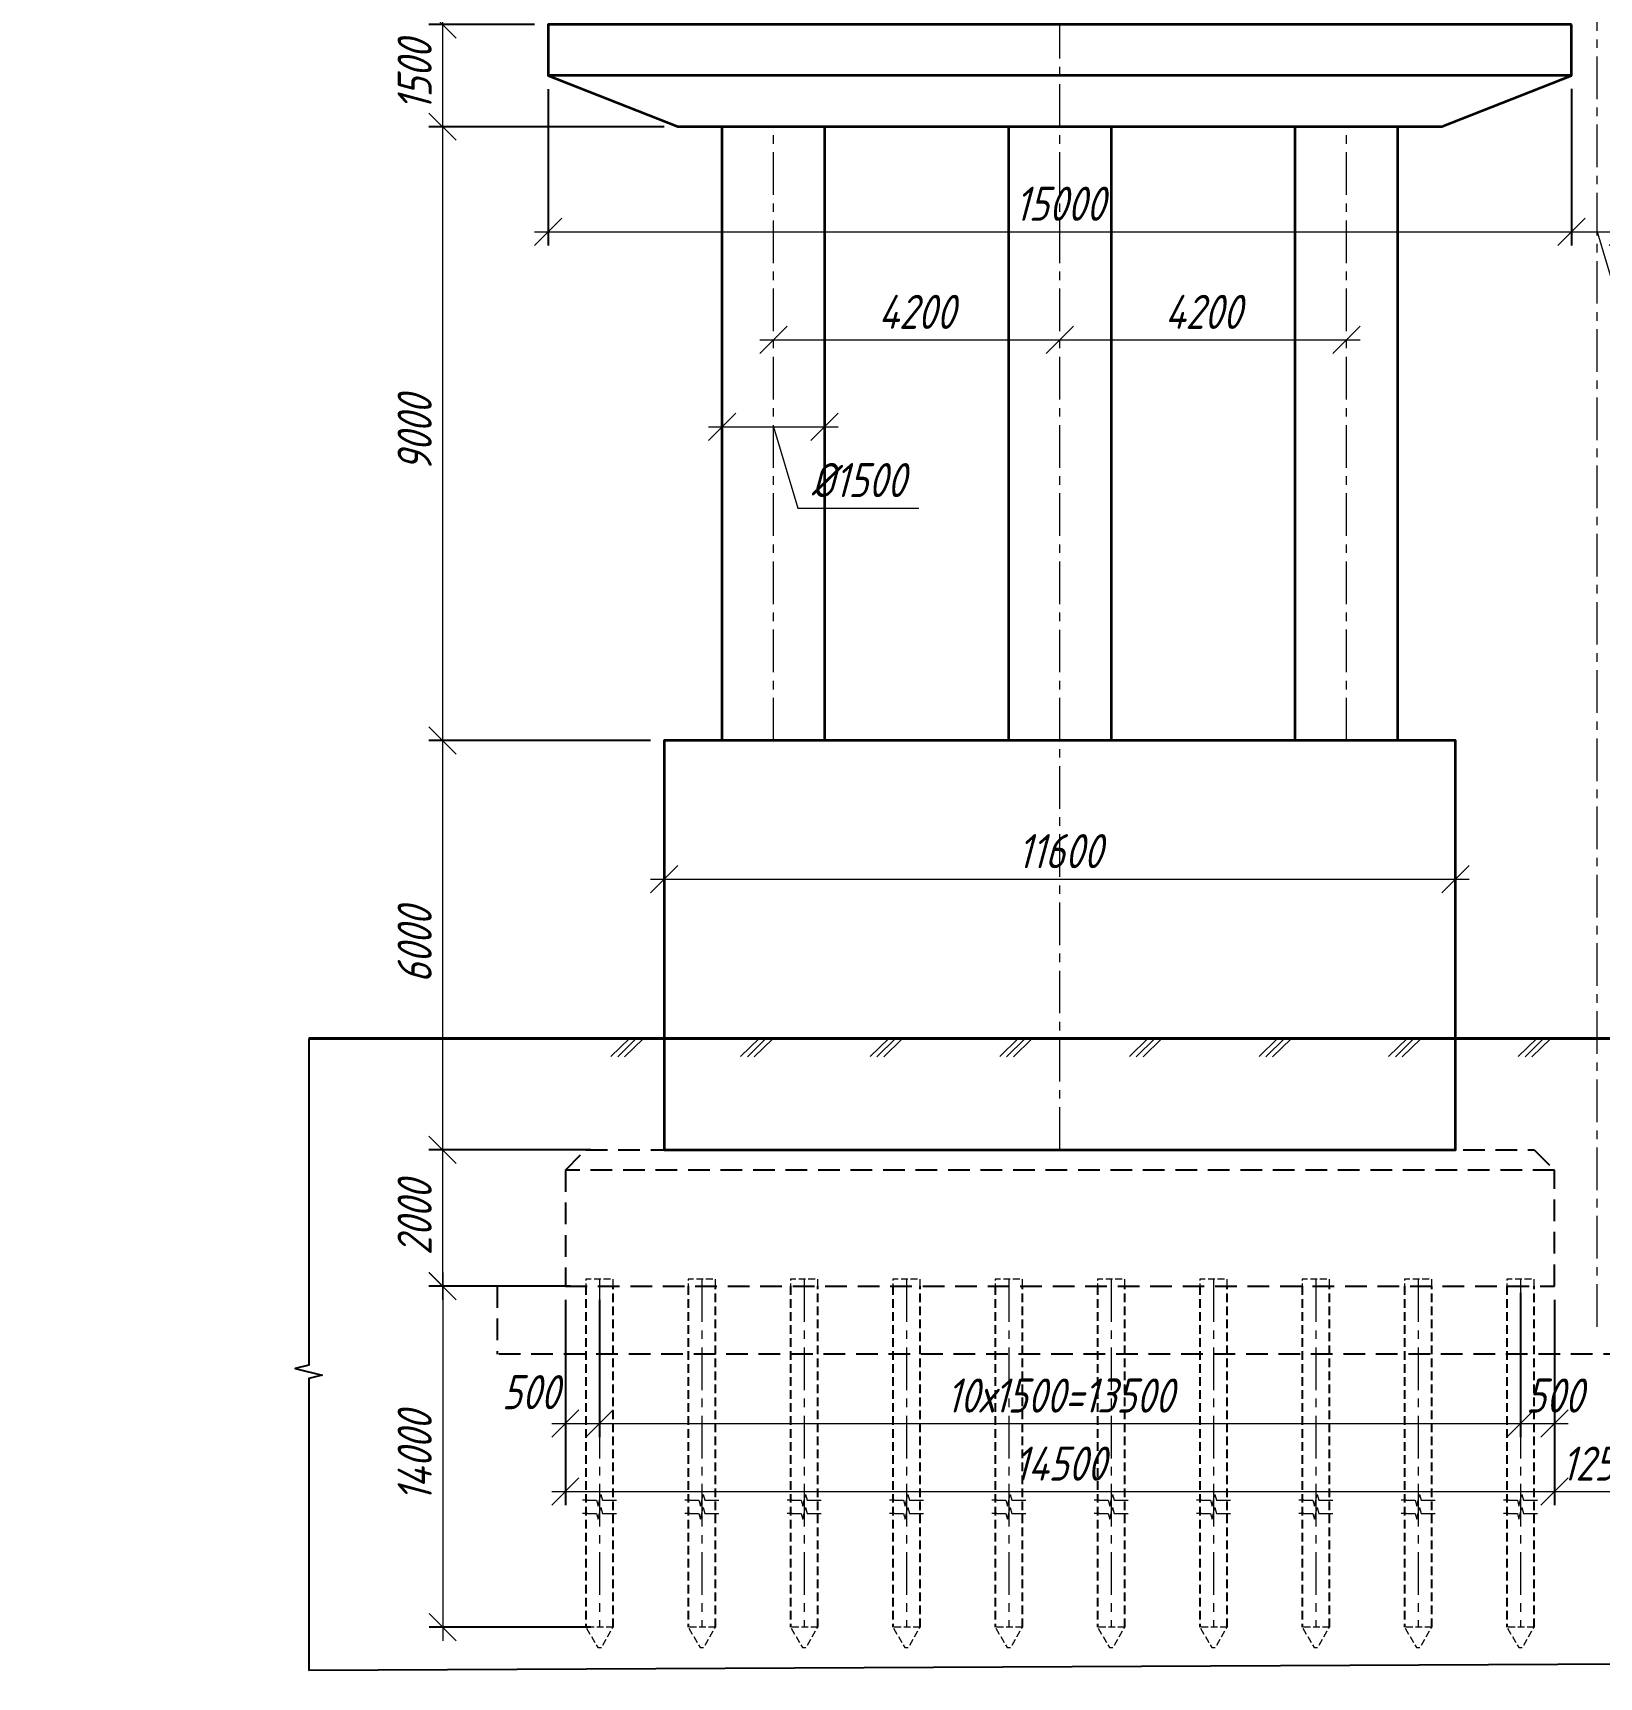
# Model space of a CAD drawing. Header units: millimetres. Extents: x 263685 to 14136308, y -2404013 to 2433772.
# Drawn here: x 7288493 to 7311451, y 14240 to 38347 of the extents above; entities that cross this region are included whole.
import ezdxf
from ezdxf import colors
from ezdxf.entities.mleader import LeaderData, LeaderLine
from ezdxf.math import Vec2, Vec3

# ---------------------------------------------------------------- set-up
doc = ezdxf.new("R2010")
doc.units = ezdxf.units.MM
for name, pattern in [('DASHED', [7, 5, -2, 0]), ('невидимая', [9.525, 6.35, -3.175]), ('осевая', [2, 1.25, -0.25, 0.25, -0.25])]:
    doc.linetypes.add(name, pattern=pattern)
for name, color, linetype, lineweight in [('01_Основные', 7, 'Continuous', 40), ('04_Невидимые', 3, 'Continuous', 13), ('1-Бетон', 106, 'Continuous', 35), ('ИС_Выноска', 3, 'Continuous', 18), ('ИС_Ось', 3, 'осевая', 18), ('ИС_Размер', 3, 'Continuous', 18), ('ИС_Тонкая', 3, 'Continuous', 18)]:
    doc.layers.add(name, color=color, linetype=linetype, lineweight=lineweight)
doc.layers.add('ИС_Невидимая', color=4, linetype='невидимая')
doc.styles.add('0', font='isocpeur.ttf', dxfattribs={"width": 0.8, "oblique": 15})
doc.dimstyles.new('М200', dxfattribs={"dimscale": 200, "dimtxt": 2.5, "dimasz": 2, "dimexe": 1, "dimexo": 1, "dimgap": 0.8, "dimtad": 1, "dimdec": 0, "dimzin": 0, "dimdsep": 46, "dimtxsty": '0', "dimblk": 'OBLIQUE', "dimcen": 0.09, "dimdle": 1, "dimclrd": 256, "dimclre": 256, "dimclrt": 256, "dimadec": 4, "dimazin": 0, "dimtfac": 1, "dimtdec": 0, "dimtmove": 1, "dimatfit": 2, "dimfxl": 1, "dimtolj": 1, "dimtzin": 0, "dimlwd": -1, "dimarcsym": 0})

# ---------------------------------------------------------------- blocks, each defined once
blk = doc.blocks.new('_OBLIQUE')
at = {"color": 0, "linetype": 'ByBlock', "lineweight": -2}
blk.add_line((0.5, 0.5), (-0.5, -0.5), dxfattribs=at)
blk = doc.blocks.new('*D1026')
at = {"layer": 'Defpoints', "color": 0, "linetype": 'Continuous', "transparency": 16777216}
for p in [(7299348, 33847), (7303547, 33847), (7303547, 33847)]:
    blk.add_point(p, dxfattribs=at)
at = {"layer": 'ИС_Размер', "transparency": 16777216}
blk.add_line((7299148, 33847), (7303747, 33847), dxfattribs=at)
at = {"layer": 'ИС_Размер', "linetype": 'Continuous', "transparency": 16777216, "xscale": 400, "yscale": 400, "zscale": 400, "rotation": 180}
blk.add_blockref('_OBLIQUE', (7299348, 33847), dxfattribs=at)
at = {"layer": 'ИС_Размер', "linetype": 'Continuous', "transparency": 16777216, "xscale": 400, "yscale": 400, "zscale": 400}
blk.add_blockref('_OBLIQUE', (7303547, 33847), dxfattribs=at)
at = {"layer": 'ИС_Размер', "linetype": 'Continuous', "transparency": 16777216, "insert": (7301447, 34257), "char_height": 500, "attachment_point": 5, "style": '0'}
blk.add_mtext('\\A1;4200', dxfattribs=at)
blk = doc.blocks.new('*D1027')
at = {"layer": 'Defpoints', "color": 0, "linetype": 'Continuous', "transparency": 16777216}
for p in [(7303547, 33847), (7307748, 33847), (7307748, 33847)]:
    blk.add_point(p, dxfattribs=at)
at = {"layer": 'ИС_Размер', "transparency": 16777216}
blk.add_line((7303347, 33847), (7307948, 33847), dxfattribs=at)
at = {"layer": 'ИС_Размер', "linetype": 'Continuous', "transparency": 16777216, "xscale": 400, "yscale": 400, "zscale": 400, "rotation": 180}
blk.add_blockref('_OBLIQUE', (7303547, 33847), dxfattribs=at)
at = {"layer": 'ИС_Размер', "linetype": 'Continuous', "transparency": 16777216, "xscale": 400, "yscale": 400, "zscale": 400}
blk.add_blockref('_OBLIQUE', (7307748, 33847), dxfattribs=at)
at = {"layer": 'ИС_Размер', "linetype": 'Continuous', "transparency": 16777216, "insert": (7305647, 34257), "char_height": 500, "attachment_point": 5, "style": '0'}
blk.add_mtext('\\A1;4200', dxfattribs=at)
blk = doc.blocks.new('*D1028')
at = {"layer": 'Defpoints', "color": 0, "linetype": 'Continuous', "transparency": 16777216}
for p in [(7297747, 25940), (7309347, 25940), (7309347, 25940)]:
    blk.add_point(p, dxfattribs=at)
at = {"layer": 'ИС_Размер', "transparency": 16777216}
blk.add_line((7297547, 25940), (7309547, 25940), dxfattribs=at)
at = {"layer": 'ИС_Размер', "linetype": 'Continuous', "transparency": 16777216, "xscale": 400, "yscale": 400, "zscale": 400, "rotation": 180}
blk.add_blockref('_OBLIQUE', (7297747, 25940), dxfattribs=at)
at = {"layer": 'ИС_Размер', "linetype": 'Continuous', "transparency": 16777216, "xscale": 400, "yscale": 400, "zscale": 400}
blk.add_blockref('_OBLIQUE', (7309347, 25940), dxfattribs=at)
at = {"layer": 'ИС_Размер', "linetype": 'Continuous', "transparency": 16777216, "insert": (7303547, 26350), "char_height": 500, "attachment_point": 5, "style": '0'}
blk.add_mtext('\\A1;11600', dxfattribs=at)
blk = doc.blocks.new('*D1140')
at = {"layer": 'Defpoints', "color": 0, "linetype": 'Continuous', "transparency": 16777216}
for p in [(7296047, 37722, 5778), (7311047, 37726, 5778), (7311047, 35432)]:
    blk.add_point(p, dxfattribs=at)
at = {"layer": 'ИС_Размер', "lineweight": -2, "transparency": 16777216}
for p, q in [((7296047, 37522), (7296047, 35232)), ((7311047, 37526), (7311047, 35232))]:
    blk.add_line(p, q, dxfattribs=at)
at = {"layer": 'ИС_Размер', "transparency": 16777216}
blk.add_line((7295847, 35432), (7311247, 35432), dxfattribs=at)
at = {"layer": 'ИС_Размер', "linetype": 'Continuous', "transparency": 16777216, "xscale": 400, "yscale": 400, "zscale": 400, "rotation": 180}
blk.add_blockref('_OBLIQUE', (7296047, 35432), dxfattribs=at)
at = {"layer": 'ИС_Размер', "linetype": 'Continuous', "transparency": 16777216, "xscale": 400, "yscale": 400, "zscale": 400}
blk.add_blockref('_OBLIQUE', (7311047, 35432), dxfattribs=at)
at = {"layer": 'ИС_Размер', "linetype": 'Continuous', "transparency": 16777216, "insert": (7303547, 35842), "char_height": 500, "attachment_point": 5, "style": '0'}
blk.add_mtext('\\A1;15000', dxfattribs=at)
blk = doc.blocks.new('*D1079')
at = {"layer": 'Defpoints', "color": 0, "linetype": 'Continuous', "transparency": 16777216}
for p in [(7298598, 32761, 5778), (7300098, 32761, 5778), (7300098, 32570)]:
    blk.add_point(p, dxfattribs=at)
at = {"layer": 'ИС_Размер', "transparency": 16777216}
for p, q in [((7298398, 32570), (7300298, 32570)), ((7299348, 32570), (7299705, 31380)), ((7299705, 31380), (7301479, 31380))]:
    blk.add_line(p, q, dxfattribs=at)
at = {"layer": 'ИС_Размер', "lineweight": -2, "transparency": 16777216}
for p, q in [((7298598, 32561), (7298598, 32370)), ((7300098, 32561), (7300098, 32370))]:
    blk.add_line(p, q, dxfattribs=at)
at = {"layer": 'ИС_Размер', "linetype": 'Continuous', "transparency": 16777216, "xscale": 400, "yscale": 400, "zscale": 400, "rotation": 180}
blk.add_blockref('_OBLIQUE', (7298598, 32570), dxfattribs=at)
at = {"layer": 'ИС_Размер', "linetype": 'Continuous', "transparency": 16777216, "xscale": 400, "yscale": 400, "zscale": 400}
blk.add_blockref('_OBLIQUE', (7300098, 32570), dxfattribs=at)
at = {"layer": 'ИС_Размер', "linetype": 'Continuous', "transparency": 16777216, "insert": (7300592, 31790), "char_height": 500, "attachment_point": 5, "style": '0'}
blk.add_mtext('\\A1;%%C1500', dxfattribs=at)
blk = doc.blocks.new('*D1143')
at = {"layer": 'Defpoints', "color": 0, "linetype": 'Continuous', "transparency": 16777216}
for p in [(7296873, 21972, 5778), (7294499, 19972), (7296573, 19972, 5778)]:
    blk.add_point(p, dxfattribs=at)
at = {"layer": 'ИС_Размер', "lineweight": -2, "transparency": 16777216}
for p, q in [((7296673, 21972), (7294299, 21972)), ((7296373, 19972), (7294299, 19972))]:
    blk.add_line(p, q, dxfattribs=at)
at = {"layer": 'ИС_Размер', "transparency": 16777216}
blk.add_line((7294499, 22172), (7294499, 19772), dxfattribs=at)
at = {"layer": 'ИС_Размер', "linetype": 'Continuous', "transparency": 16777216, "xscale": 400, "yscale": 400, "zscale": 400}
for p, rotation in [((7294499, 21972), 90), ((7294499, 19972), 270)]:
    blk.add_blockref('_OBLIQUE', p, dxfattribs=dict(at, rotation=rotation))
at = {"layer": 'ИС_Размер', "linetype": 'Continuous', "transparency": 16777216, "insert": (7294089, 20972), "char_height": 500, "attachment_point": 5, "rotation": 90, "style": '0'}
blk.add_mtext('\\A1;2000', dxfattribs=at)
blk = doc.blocks.new('*D1144')
at = {"layer": 'Defpoints', "color": 0, "linetype": 'Continuous', "transparency": 16777216}
for p in [(7311797, 38222, 5778), (7311047, 37722, 5778), (7311797, 35432)]:
    blk.add_point(p, dxfattribs=at)
at = {"layer": 'ИС_Размер', "lineweight": -2, "transparency": 16777216}
for p, q in [((7311797, 38022), (7311797, 35232)), ((7311047, 37522), (7311047, 35232))]:
    blk.add_line(p, q, dxfattribs=at)
at = {"layer": 'ИС_Размер', "transparency": 16777216}
for p, q in [((7310847, 35432), (7311997, 35432)), ((7311422, 35432), (7311779, 34242)), ((7311779, 34242), (7312993, 34242))]:
    blk.add_line(p, q, dxfattribs=at)
at = {"layer": 'ИС_Размер', "linetype": 'Continuous', "transparency": 16777216, "xscale": 400, "yscale": 400, "zscale": 400, "rotation": 180}
blk.add_blockref('_OBLIQUE', (7311047, 35432), dxfattribs=at)
at = {"layer": 'ИС_Размер', "linetype": 'Continuous', "transparency": 16777216, "xscale": 400, "yscale": 400, "zscale": 400}
blk.add_blockref('_OBLIQUE', (7311797, 35432), dxfattribs=at)
at = {"layer": 'ИС_Размер', "linetype": 'Continuous', "transparency": 16777216, "insert": (7312386, 34652), "char_height": 500, "attachment_point": 5, "style": '0'}
blk.add_mtext('\\A1;750', dxfattribs=at)
blk = doc.blocks.new('*D1145')
at = {"layer": 'Defpoints', "color": 0, "linetype": 'Continuous', "transparency": 16777216}
for p in [(7296047, 38472, 5778), (7294499, 36972), (7297948, 36972, 5778)]:
    blk.add_point(p, dxfattribs=at)
at = {"layer": 'ИС_Размер', "transparency": 16777216}
blk.add_line((7294499, 38672), (7294499, 36772), dxfattribs=at)
at = {"layer": 'ИС_Размер', "lineweight": -2, "transparency": 16777216}
for p, q in [((7295847, 38472), (7294299, 38472)), ((7297748, 36972), (7294299, 36972))]:
    blk.add_line(p, q, dxfattribs=at)
at = {"layer": 'ИС_Размер', "linetype": 'Continuous', "transparency": 16777216, "xscale": 400, "yscale": 400, "zscale": 400}
for p, rotation in [((7294499, 38472), 90), ((7294499, 36972), 270)]:
    blk.add_blockref('_OBLIQUE', p, dxfattribs=dict(at, rotation=rotation))
at = {"layer": 'ИС_Размер', "linetype": 'Continuous', "transparency": 16777216, "insert": (7294089, 37722), "char_height": 500, "attachment_point": 5, "rotation": 90, "style": '0'}
blk.add_mtext('\\A1;1500', dxfattribs=at)
blk = doc.blocks.new('*D1146')
at = {"layer": 'Defpoints', "color": 0, "linetype": 'Continuous', "transparency": 16777216}
for p in [(7297948, 36972, 5778), (7294499, 27972), (7297747, 27972, 5778)]:
    blk.add_point(p, dxfattribs=at)
at = {"layer": 'ИС_Размер', "transparency": 16777216}
blk.add_line((7294499, 37172), (7294499, 27772), dxfattribs=at)
at = {"layer": 'ИС_Размер', "lineweight": -2, "transparency": 16777216}
for p, q in [((7297748, 36972), (7294299, 36972)), ((7297547, 27972), (7294299, 27972))]:
    blk.add_line(p, q, dxfattribs=at)
at = {"layer": 'ИС_Размер', "linetype": 'Continuous', "transparency": 16777216, "xscale": 400, "yscale": 400, "zscale": 400}
for p, rotation in [((7294499, 36972), 90), ((7294499, 27972), 270)]:
    blk.add_blockref('_OBLIQUE', p, dxfattribs=dict(at, rotation=rotation))
at = {"layer": 'ИС_Размер', "linetype": 'Continuous', "transparency": 16777216, "insert": (7294089, 32472), "char_height": 500, "attachment_point": 5, "rotation": 90, "style": '0'}
blk.add_mtext('\\A1;9000', dxfattribs=at)
blk = doc.blocks.new('*D1147')
at = {"layer": 'Defpoints', "color": 0, "linetype": 'Continuous', "transparency": 16777216}
for p in [(7297747, 27972, 5778), (7294499, 21972), (7296873, 21972, 5778)]:
    blk.add_point(p, dxfattribs=at)
at = {"layer": 'ИС_Размер', "lineweight": -2, "transparency": 16777216}
for p, q in [((7297547, 27972), (7294299, 27972)), ((7296673, 21972), (7294299, 21972))]:
    blk.add_line(p, q, dxfattribs=at)
at = {"layer": 'ИС_Размер', "transparency": 16777216}
blk.add_line((7294499, 28172), (7294499, 21772), dxfattribs=at)
at = {"layer": 'ИС_Размер', "linetype": 'Continuous', "transparency": 16777216, "xscale": 400, "yscale": 400, "zscale": 400}
for p, rotation in [((7294499, 27972), 90), ((7294499, 21972), 270)]:
    blk.add_blockref('_OBLIQUE', p, dxfattribs=dict(at, rotation=rotation))
at = {"layer": 'ИС_Размер', "linetype": 'Continuous', "transparency": 16777216, "insert": (7294089, 24972), "char_height": 500, "attachment_point": 5, "rotation": 90, "style": '0'}
blk.add_mtext('\\A1;6000', dxfattribs=at)
blk = doc.blocks.new('земля')
at = {"layer": '04_Невидимые', "ltscale": 1000}
for points in [[(-536, -536), (0, 0)], [(-336, -536), (200, 0)], [(-136, -536), (400, 0)]]:
    blk.add_lwpolyline(points, dxfattribs=at)
blk = doc.blocks.new('*U946')
at = {"layer": '04_Невидимые', "xscale": 0.5000000000000201, "yscale": 0.5000000000000201, "zscale": 0.5000000000000201, "rotation": 359.2773730583461}
blk.add_blockref('земля', (36, 134), dxfattribs=at)
blk = doc.blocks.new('*U947')
at = {"color": 0, "linetype": 'ByBlock', "lineweight": -2, "transparency": 16777216}
for p in [(0, 0), (1900, 0), (3800, 0), (5700, 0), (7600, 0), (9500, 0), (11400, 0), (13300, 0), (15200, 0), (17100, 0), (19000, 0), (20900, 0), (22800, 0), (24700, 0), (26600, 0), (28500, 0)]:
    blk.add_blockref('*U946', p, dxfattribs=at)
blk = doc.blocks.new('*D1177')
at = {"layer": 'Defpoints', "color": 0, "linetype": 'Continuous', "transparency": 16777216}
for p in [(7295298, 19972, 5778), (7294500, 14972), (7296874, 14972, 5778)]:
    blk.add_point(p, dxfattribs=at)
at = {"layer": 'ИС_Размер', "transparency": 16777216}
blk.add_line((7294500, 20172), (7294500, 14772), dxfattribs=at)
at = {"layer": 'ИС_Размер', "lineweight": -2, "transparency": 16777216}
for p, q in [((7295098, 19972), (7294300, 19972)), ((7296674, 14972), (7294300, 14972))]:
    blk.add_line(p, q, dxfattribs=at)
at = {"layer": 'ИС_Размер', "linetype": 'Continuous', "transparency": 16777216, "xscale": 400, "yscale": 400, "zscale": 400}
for p, rotation in [((7294500, 19972), 90), ((7294500, 14972), 270)]:
    blk.add_blockref('_OBLIQUE', p, dxfattribs=dict(at, rotation=rotation))
at = {"layer": 'ИС_Размер', "linetype": 'Continuous', "transparency": 16777216, "insert": (7294090, 17472), "char_height": 500, "attachment_point": 5, "rotation": 90, "style": '0'}
blk.add_mtext('\\A1;14000', dxfattribs=at)
blk = doc.blocks.new('*D1196')
at = {"layer": 'Defpoints', "color": 0, "linetype": 'Continuous', "transparency": 16777216}
for p in [(7296298, 19972, 5778), (7310798, 19972, 5778), (7310798, 16960)]:
    blk.add_point(p, dxfattribs=at)
at = {"layer": 'ИС_Размер', "lineweight": -2, "transparency": 16777216}
for p, q in [((7296298, 19772), (7296298, 16760)), ((7310798, 19772), (7310798, 16760))]:
    blk.add_line(p, q, dxfattribs=at)
at = {"layer": 'ИС_Размер', "transparency": 16777216}
blk.add_line((7296098, 16960), (7310998, 16960), dxfattribs=at)
at = {"layer": 'ИС_Размер', "linetype": 'Continuous', "transparency": 16777216, "xscale": 400, "yscale": 400, "zscale": 400, "rotation": 180}
blk.add_blockref('_OBLIQUE', (7296298, 16960), dxfattribs=at)
at = {"layer": 'ИС_Размер', "linetype": 'Continuous', "transparency": 16777216, "xscale": 400, "yscale": 400, "zscale": 400}
blk.add_blockref('_OBLIQUE', (7310798, 16960), dxfattribs=at)
at = {"layer": 'ИС_Размер', "linetype": 'Continuous', "transparency": 16777216, "insert": (7303548, 17370), "char_height": 500, "attachment_point": 5, "style": '0'}
blk.add_mtext('\\A1;14500', dxfattribs=at)
blk = doc.blocks.new('*D1197')
at = {"layer": 'Defpoints', "color": 0, "linetype": 'Continuous', "transparency": 16777216}
for p in [(7296298, 19972), (7296798, 19972), (7296798, 17958)]:
    blk.add_point(p, dxfattribs=at)
at = {"layer": 'ИС_Размер', "lineweight": -2, "transparency": 16777216}
for p, q in [((7296298, 19772), (7296298, 17758)), ((7296798, 19772), (7296798, 17758))]:
    blk.add_line(p, q, dxfattribs=at)
at = {"layer": 'ИС_Размер', "transparency": 16777216}
blk.add_line((7296098, 17958), (7296998, 17958), dxfattribs=at)
at = {"layer": 'ИС_Размер', "linetype": 'Continuous', "transparency": 16777216, "xscale": 400, "yscale": 400, "zscale": 400, "rotation": 180}
blk.add_blockref('_OBLIQUE', (7296298, 17958), dxfattribs=at)
at = {"layer": 'ИС_Размер', "linetype": 'Continuous', "transparency": 16777216, "xscale": 400, "yscale": 400, "zscale": 400}
blk.add_blockref('_OBLIQUE', (7296798, 17958), dxfattribs=at)
at = {"layer": 'ИС_Размер', "linetype": 'Continuous', "transparency": 16777216, "insert": (7295787, 18418), "char_height": 500, "attachment_point": 5, "style": '0'}
blk.add_mtext('\\A1;500', dxfattribs=at)
blk = doc.blocks.new('*D1198')
at = {"layer": 'Defpoints', "color": 0, "linetype": 'Continuous', "transparency": 16777216}
for p in [(7296798, 19972), (7310298, 19972), (7310298, 17958)]:
    blk.add_point(p, dxfattribs=at)
at = {"layer": 'ИС_Размер', "lineweight": -2, "transparency": 16777216}
for p, q in [((7296798, 19772), (7296798, 17758)), ((7310298, 19772), (7310298, 17758))]:
    blk.add_line(p, q, dxfattribs=at)
at = {"layer": 'ИС_Размер', "transparency": 16777216}
blk.add_line((7296598, 17958), (7310498, 17958), dxfattribs=at)
at = {"layer": 'ИС_Размер', "linetype": 'Continuous', "transparency": 16777216, "xscale": 400, "yscale": 400, "zscale": 400, "rotation": 180}
blk.add_blockref('_OBLIQUE', (7296798, 17958), dxfattribs=at)
at = {"layer": 'ИС_Размер', "linetype": 'Continuous', "transparency": 16777216, "xscale": 400, "yscale": 400, "zscale": 400}
blk.add_blockref('_OBLIQUE', (7310298, 17958), dxfattribs=at)
at = {"layer": 'ИС_Размер', "linetype": 'Continuous', "transparency": 16777216, "insert": (7303548, 18368), "char_height": 500, "width": 2082.04, "attachment_point": 5, "style": '0'}
blk.add_mtext('\\A1;10х1500=13500', dxfattribs=at)
blk = doc.blocks.new('*D1199')
at = {"layer": 'Defpoints', "color": 0, "linetype": 'Continuous', "transparency": 16777216}
for p in [(7310798, 19972), (7312048, 19972), (7312048, 16960)]:
    blk.add_point(p, dxfattribs=at)
at = {"layer": 'ИС_Размер', "lineweight": -2, "transparency": 16777216}
for p, q in [((7310798, 19772), (7310798, 16760)), ((7312048, 19772), (7312048, 16760))]:
    blk.add_line(p, q, dxfattribs=at)
at = {"layer": 'ИС_Размер', "transparency": 16777216}
blk.add_line((7310598, 16960), (7312248, 16960), dxfattribs=at)
at = {"layer": 'ИС_Размер', "linetype": 'Continuous', "transparency": 16777216, "xscale": 400, "yscale": 400, "zscale": 400, "rotation": 180}
blk.add_blockref('_OBLIQUE', (7310798, 16960), dxfattribs=at)
at = {"layer": 'ИС_Размер', "linetype": 'Continuous', "transparency": 16777216, "xscale": 400, "yscale": 400, "zscale": 400}
blk.add_blockref('_OBLIQUE', (7312048, 16960), dxfattribs=at)
at = {"layer": 'ИС_Размер', "linetype": 'Continuous', "transparency": 16777216, "insert": (7311423, 17370), "char_height": 500, "attachment_point": 5, "style": '0'}
blk.add_mtext('\\A1;1250', dxfattribs=at)
blk = doc.blocks.new('*D1200')
at = {"layer": 'Defpoints', "color": 0, "linetype": 'Continuous', "transparency": 16777216}
for p in [(7310298, 20072, 5778), (7310798, 19972, 5778), (7310798, 17958)]:
    blk.add_point(p, dxfattribs=at)
at = {"layer": 'ИС_Размер', "lineweight": -2, "transparency": 16777216}
for p, q in [((7310298, 19872), (7310298, 17758)), ((7310798, 19772), (7310798, 17758))]:
    blk.add_line(p, q, dxfattribs=at)
at = {"layer": 'ИС_Размер', "transparency": 16777216}
blk.add_line((7310098, 17958), (7310998, 17958), dxfattribs=at)
at = {"layer": 'ИС_Размер', "linetype": 'Continuous', "transparency": 16777216, "xscale": 400, "yscale": 400, "zscale": 400, "rotation": 180}
blk.add_blockref('_OBLIQUE', (7310298, 17958), dxfattribs=at)
at = {"layer": 'ИС_Размер', "linetype": 'Continuous', "transparency": 16777216, "xscale": 400, "yscale": 400, "zscale": 400}
blk.add_blockref('_OBLIQUE', (7310798, 17958), dxfattribs=at)
at = {"layer": 'ИС_Размер', "linetype": 'Continuous', "transparency": 16777216, "insert": (7310798, 18368), "char_height": 500, "attachment_point": 5, "style": '0'}
blk.add_mtext('\\A1;500', dxfattribs=at)
blk = doc.blocks.new('*U948')
at = {"color": 0, "linetype": 'ByBlock', "lineweight": -2}
for p, q in [((5.36, 0), (0, 0)), ((14.21, 0), (8.86, 0)), ((14.21, 0), (17.21, 0)), ((0, 0), (-3, 0))]:
    blk.add_line(p, q, dxfattribs=at)
blk.add_lwpolyline([(8.86, 0), (7.98, -3.5), (6.23, 3.5), (5.36, 0)], dxfattribs=at)
blk = doc.blocks.new('*U949')
at = {"color": 0, "linetype": 'ByBlock', "lineweight": -2}
for p, q in [((5.36, 0), (0, 0)), ((14.21, 0), (8.86, 0)), ((14.21, 0), (17.21, 0)), ((0, 0), (-3, 0))]:
    blk.add_line(p, q, dxfattribs=at)
blk.add_lwpolyline([(8.86, 0), (7.98, -3.5), (6.23, 3.5), (5.36, 0)], dxfattribs=at)
blk = doc.blocks.new('*U1254')
at = {"layer": '04_Невидимые', "color": 4, "linetype": 'DASHED', "ltscale": 20, "flags": 128}
for points in [[(200, 2600), (200, 2700), (-200, 2700), (-200, 2600)], [(200, -2400), (-200, -2400), (-24, -2700), (26, -2700), (200, -2400)]]:
    blk.add_lwpolyline(points, dxfattribs=at)
at = {"layer": 'ИС_Невидимая', "ltscale": 20}
for points in [[(-200, 2600), (-200, -2400)], [(200, -2400), (200, 2600)]]:
    blk.add_lwpolyline(points, dxfattribs=at)
at = {"layer": 'ИС_Ось', "ltscale": 500, "flags": 128}
blk.add_lwpolyline([(0, 2700), (0, -2400)], dxfattribs=at)
at = {"layer": 'ИС_Тонкая', "xscale": -24.62300410485155, "yscale": 24.62300410485155, "zscale": 24.62300410485155}
for name, p in [('*U948', (175, -539)), ('*U949', (175, -732))]:
    blk.add_blockref(name, p, dxfattribs=at)
blk = doc.blocks.new('*U1255')
at = {"layer": '1-Бетон', "color": 0, "linetype": 'ByBlock', "lineweight": -2, "transparency": 16777216}
for p in [(0, 0), (1500, 0), (3000, 0), (4500, 0), (6000, 0), (7500, 0), (9000, 0), (10500, 0), (12000, 0), (13500, 0)]:
    blk.add_blockref('*U1254', p, dxfattribs=at)

msp = doc.modelspace()

# ---------------------------------------------------------------- linework, layer by layer
at = {"color": 0, "linetype": 'ByBlock', "lineweight": -2, "ltscale": 0.5, "elevation": 22652.4728}
for points in [[(7292535.7395, 23601.4313), (7292535.7496, 18813.1872), (7292338.1021, 18763.7753), (7292733.3971, 18664.9516), (7292535.7496, 18615.5397), (7292535.7496, 14338.3906)], [(7330907.3566, 14437.2144), (7314095.214, 14437.2144), (7314045.8021, 14634.8619), (7313946.9784, 14239.5669), (7313897.5665, 14437.2144), (7292535.7496, 14338.3906)]]:
    msp.add_lwpolyline(points, dxfattribs=at)
at = {"layer": '01_Основные', "elevation": 22652.4728}
msp.add_lwpolyline([(7292535.7395, 23601.4313), (7331217.0634, 23601.4313)], dxfattribs=at)
at = {"layer": '1-Бетон', "elevation": 5778.159}
for points in [[(7311047.1104, 38472.3113), (7296047.2882, 38472.3113), (7296047.466, 37722.3113), (7297947.6439, 36972.3113), (7309147.466, 36972.3113), (7311047.2882, 37722.3113)], [(7298597.2882, 36972.3113), (7300097.2882, 36972.3113), (7300097.2882, 27972.3113), (7298597.2882, 27972.3113)], [(7302797.2882, 36972.3113), (7304297.2882, 36972.3113), (7304297.2882, 27972.3113), (7302797.2882, 27972.3113)], [(7306997.2882, 36972.3113), (7308497.2882, 36972.3113), (7308497.2882, 27972.3113), (7306997.2882, 27972.3113)], [(7297747.6439, 21972.2458), (7309347.6439, 21972.2458), (7309347.2882, 27972.3113), (7297747.2882, 27972.3113)]]:
    msp.add_lwpolyline(points, close=True, dxfattribs=at)
msp.add_lwpolyline([(7311047.2882, 37722.3113), (7296047.466, 37722.3113)], dxfattribs=at)
at = {"layer": 'ИС_Невидимая', "ltscale": 50, "elevation": 5778.159}
for points in [[(7310797.8217, 21672.3052), (7296297.8217, 21672.1902), (7296597.466, 21972.1864), (7310497.8217, 21972.3052)], [(7296298.1773, 19972.2479), (7310798.1773, 19972.2479), (7310797.8217, 21672.2479), (7296297.8217, 21672.2479)]]:
    msp.add_lwpolyline(points, close=True, dxfattribs=at)
for points in [[(7296298.1773, 19972.2479), (7295298.1773, 19972.2479), (7295298.1773, 18972.2479)], [(7327547.9601, 18972.2479), (7295298.1773, 18972.2479)]]:
    msp.add_lwpolyline(points, dxfattribs=at)
at = {"layer": 'ИС_Ось', "ltscale": 500}
for p, q in [((7299347.2882, 27972.3113, 5778.159), (7299347.2882, 36972.3113, 5778.159)), ((7307747.2882, 27972.3113, 5778.159), (7307747.2882, 36972.3113, 5778.159))]:
    msp.add_line(p, q, dxfattribs=at)
at = {"layer": 'ИС_Ось', "ltscale": 500, "elevation": 5778.159}
for points in [[(7311422.2882, 19377.4502), (7311422.2882, 39568.2202)], [(7303547.6439, 21972.2458), (7303547.1993, 38472.3113)]]:
    msp.add_lwpolyline(points, dxfattribs=at)

# ---------------------------------------------------------------- block references
at = {"color": 1}
msp.add_blockref('*U947', (7297201.4751, 23468.3127, 22652.4728), dxfattribs=at)
at = {"layer": '1-Бетон'}
msp.add_blockref('*U1255', (7296798.4165, 17372.339, 5778.159), dxfattribs=at)

# ---------------------------------------------------------------- dimensions: what is measured, and where the dimension line sits
at = {"layer": 'ИС_Размер', "linetype": 'Continuous'}
for base, p1, p2, picture, middle in [((7294499.2453, 36972.3113), (7296047.2882, 38472.3113, 5778.159), (7297947.6439, 36972.3113, 5778.159), '*D1145', (7294089.2453, 37722.3113)), ((7294498.8897, 27972.3113), (7297947.6439, 36972.3113, 5778.159), (7297747.2882, 27972.3113, 5778.159), '*D1146', (7294088.8897, 32472.3113)), ((7294499.2453, 21972.2439), (7297747.2882, 27972.3113, 5778.159), (7296872.706, 21972.2439, 5778.159), '*D1147', (7294089.2453, 24972.2776)), ((7294499.2453, 19972.2477), (7296872.706, 21972.2439, 5778.159), (7296573.4173, 19972.2477, 5778.159), '*D1143', (7294089.2453, 20972.2458))]:
    dim = msp.add_linear_dim(base=base, p1=p1, p2=p2, angle=90, dimstyle='М200', dxfattribs=at)
    dim.commit()
    dim.dimension.update_dxf_attribs({"geometry": picture, "text_midpoint": middle})
for base, p1, p2, picture, middle in [((7311797.0215, 35432.4809), (7311047.2882, 37722.3113, 5778.159), (7311797.0215, 38222.3113, 5778.159), '*D1144', (7311939.1548, 34652.4809)), ((7311047.2874, 35432.4809), (7296047.466, 37722.335, 5778.159), (7311047.2874, 37725.8677, 5778.159), '*D1140', (7303547.3767, 35842.4809)), ((7303547.2882, 33846.9786, 5778.159), (7299347.6439, 33846.9786, 5778.159), (7303547.2882, 33846.9786, 5778.159), '*D1026', (7301447.466, 34256.9786, 5778.159)), ((7307747.6439, 33846.9786, 5778.159), (7303547.2882, 33846.9786, 5778.159), (7307747.6439, 33846.9786, 5778.159), '*D1027', (7305647.466, 34256.9786, 5778.159)), ((7309347.425, 25939.6997, 5778.159), (7297747.4251, 25939.6997, 5778.159), (7309347.425, 25939.6997, 5778.159), '*D1028', (7303547.4251, 26349.6997, 5778.159)), ((7310798.1773, 16959.9838), (7296298.039, 19972.2479, 5778.159), (7310798.1773, 19972.2479, 5778.159), '*D1196', (7303548.1081, 17369.9838))]:
    dim = msp.add_linear_dim(base=base, p1=p1, p2=p2, dimstyle='М200', dxfattribs=at)
    dim.commit()
    dim.dimension.update_dxf_attribs({"geometry": picture, "text_midpoint": middle})
for base, p1, p2, text, picture, middle in [((7300097.6439, 32570.0127), (7298597.6439, 32760.8228, 5778.159), (7300097.6439, 32760.8228, 5778.159), '%%C<>', '*D1079', (7299864.6439, 31790.0127)), ((7310298.1802, 17958.1478, 5778.159), (7296798.1802, 19972.2479, 5778.159), (7310298.1802, 19972.2479, 5778.159), '10х1500=<>', '*D1198', (7303548.1802, 18368.1478, 5778.159))]:
    dim = msp.add_linear_dim(base=base, p1=p1, p2=p2, text=text, dimstyle='М200', dxfattribs=at)
    dim.commit()
    dim.dimension.update_dxf_attribs({"geometry": picture, "text_midpoint": middle})
dim = msp.add_linear_dim(base=(7294499.7393, 14972.2478), p1=(7295298.1773, 19972.2479, 5778.159), p2=(7296874.3326, 14972.2478, 5778.159), angle=90, text='14000', dimstyle='М200', dxfattribs=at)
dim.commit()
dim.dimension.update_dxf_attribs({"geometry": '*D1177', "text_midpoint": (7294089.7393, 17472.2478)})
for base, p1, p2, picture, middle in [((7310798.1773, 17957.9918), (7310298.1773, 20072.2769, 5778.159), (7310798.1773, 19972.2479, 5778.159), '*D1200', (7310798.1773, 17957.9918)), ((7296798.1802, 17958.1478, 5778.159), (7296298.1773, 19972.2479, 5778.159), (7296798.1802, 19972.2479, 5778.159), '*D1197', (7295786.6503, 18008.0237, 5778.159)), ((7312047.7722, 16959.9838, 5778.159), (7310798.1773, 19972.3538, 5778.159), (7312047.7722, 19972.2479, 5778.159), '*D1199', (7311422.9748, 16959.9838, 5778.159))]:
    dim = msp.add_linear_dim(base=base, p1=p1, p2=p2, dimstyle='М200', dxfattribs=at)
    dim.commit()
    dim.dimension.update_dxf_attribs({"geometry": picture, "text_midpoint": middle, "dimtype": 160})

# ---------------------------------------------------------------- leaders
at = {"layer": 'ИС_Выноска', "ltscale": 0.5}
ml = msp.add_multileader_mtext('Standard', dxfattribs=at)
ml.set_content('\\A1;Асфальтобетон ЩМА-16 по ГОСТ 58406.1 на ПБВ60 по ГОСТ 52056-2003                            -50мм\\PАсфальтобетон А22 Нт по ГОСТ 58406.2-2020 на БНД 50/70 по ГОСТ 33133-2020               -60мм\\PГидроизоляция Техноэластмост Б             -5 мм\\PВыравнивающий слой                      -min 30 мм', color=256, style='0')
ml.set_leader_properties(color=256, linetype='ByLayer', lineweight=-1)
ml.build(insert=Vec2(0, 0))
ml.multileader.update_dxf_attribs({"text_left_attachment_type": 6, "text_right_attachment_type": 6, "dogleg_length": 0.36, "arrow_head_size": 450, "scale": 75})
ctx = ml.context
ctx.base_point, ctx.scale, ctx.char_height, ctx.arrow_head_size, ctx.landing_gap_size, ctx.plane_origin, ctx.plane_x_axis, ctx.plane_y_axis = Vec3(7167638.1646, 44442.7952), 75, 500, 450, 18, Vec3(7167058.0572, 73468.2411), Vec3(1, 0.0000000247), Vec3(-0.0000000247, 1)
ctx.left_attachment, ctx.right_attachment = 6, 6
notes = []
notes.append((ctx, [(0, (1, 1, 0), (7167566.1646, 44442.7952), (1, 0.0000000247), 72, [(0, [(7167566.1646, 33960.0928)], 0, [])])]))
ctx.mtext.insert, ctx.mtext.text_direction, ctx.mtext.rotation, ctx.mtext.width, ctx.mtext.flow_direction = Vec3(7167656.1646, 45092.7952), Vec3(1, 0.0000000247), 0.0000000247, 14306.378366, 5
for ctx, leaders in notes:
    for number, flags, end, landing, length, lines in leaders:
        leader = LeaderData()
        leader.index, (leader.has_last_leader_line, leader.has_dogleg_vector, leader.attachment_direction) = number, flags
        leader.last_leader_point, leader.dogleg_vector, leader.dogleg_length = Vec3(end), Vec3(landing), length
        for number, points, colour, breaks in lines:
            line = LeaderLine()
            line.index, line.vertices, line.color, line.breaks = number, Vec3.list(points), colors.encode_raw_color(colour), breaks
            leader.lines.append(line)
        ctx.leaders.append(leader)

doc.saveas('drawing.dxf')
